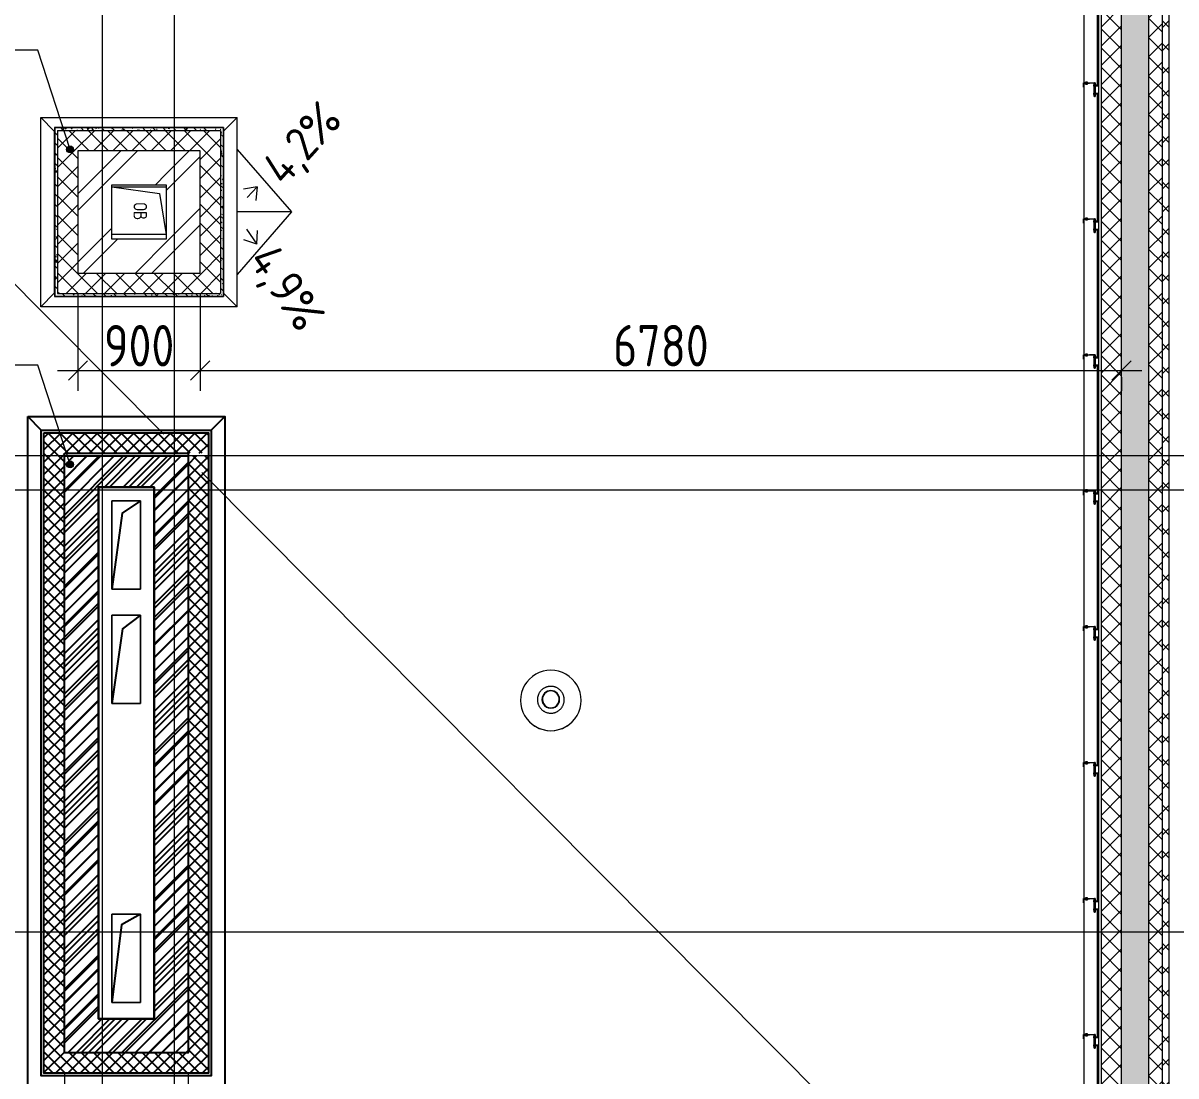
# Model space of a CAD drawing. Header units: millimetres. Extents: x -68946 to 690821, y -552984 to 293768.
# Drawn here: x 168333 to 176817, y -512516 to -504771 of the extents above; entities that cross this region are included whole.
import ezdxf

# ---------------------------------------------------------------- set-up
doc = ezdxf.new("R2010")
doc.units = ezdxf.units.MM
doc.linetypes.add('ADSK_Линия сетки', pattern=[2500, 2000, -250, 0, -250])
doc.layers.get('Defpoints').update_dxf_attribs({"color": 250})
for name, color, linetype, lineweight in [('0) блоки', 250, 'Continuous', 25), ('Аннотация', 250, 'Continuous', 20), ('Крыша', 7, 'Continuous', 5), ('Обобщенные модели', 250, 'Continuous', 9), ('Оборудование', 7, 'Continuous', 9), ('Ограждение', 7, 'Continuous', 5), ('Окна', 7, 'Continuous', 5), ('Оси', 250, 'Continuous', 9), ('Перекрытие', 7, 'Continuous', 9), ('Размеры', 7, 'Continuous', 9), ('Стены внутренние', 7, 'Continuous', 9), ('Стены наружные', 7, 'Continuous', 9), ('Стены отделка', 7, 'Continuous', 13), ('Стены перегородки', 7, 'Continuous', 13), ('Стены штриховка', 250, 'Continuous', 9), ('Узлы', 250, 'Continuous', 18)]:
    doc.layers.add(name, color=color, linetype=linetype, lineweight=lineweight)
doc.styles.add('GOST Common_2', font='', dxfattribs={"width": 0.8, "height": 350})
doc.styles.add('ISOCPEUR', font='isocpeur.ttf', dxfattribs={"width": 0.8, "height": 100})
doc.styles.add('ISOCPEUR_1', font='isocpeur.ttf', dxfattribs={"width": 0.9, "height": 250})
doc.styles.add('А3', font='ГОСТ тип А.ttf')
doc.styles.get('GOST Common_2').set_extended_font_data('GOST Common')
doc.dimstyles.new('ADSK_Основной_2_мм_1', dxfattribs={"dimscale": 304.8, "dimtxt": 201.142999, "dimasz": 0.463911, "dimexe": 0.492126, "dimexo": 0.492126, "dimgap": 0.098425, "dimtad": 1, "dimdec": 0, "dimdsep": 46, "dimtxsty": 'GOST Common_2', "dimblk1": 'OBLIQUE', "dimblk2": 'OBLIQUE', "dimsah": 1, "dimcen": 0.09, "dimdle": 0.492126, "dimazin": 0, "dimtfac": 1, "dimtdec": 4, "dimtix": 1, "dimtmove": 0, "dimatfit": 3, "dimfxl": 1, "dimtvp": 1, "dimtolj": 1, "dimtzin": 0, "dimlwd": 9, "dimlwe": 9, "dimarcsym": 2})
pattern_1 = [(45, (23667.23, -543980.64), (-70.71068, 70.71068), []), (135, (23667.23, -543980.64), (-70.71068, -70.71068), [])]
pattern_2 = [(45, (23667.23, -543980.64), (-251.4472, 251.4472), []), (45, (23667.23, -543599.64), (-251.4472, 251.4472), [])]
pattern_3 = [(135, (23667.23, -543980.64), (-75.43415, -75.43415), [106.68, -17.78, 3.556, -17.78]), (135, (23667.23, -543905.25), (-75.43415, -75.43415), []), (50, (23667.23, -543980.64), (127.529216, -11.15758), [13.335, -146.685]), (355, (23667.23, -543980.64), (-24.66966, 133.74002), [10.668, -117.348]), (100.451, (23677.86, -543981.57), (102.85973, 122.58178), [11.333, -124.663]), (46.184, (23667.23, -543945.08), (189.75516, -29.43036), [20.002, -220.027]), (96.636, (23683.04, -543947.53), (166.1822, 173.1996), [17, -186.995]), (351.184, (23667.23, -543945.08), (166.18393, 173.19757), [16.002, -176.022]), (21, (23685.01, -543953.97), (106.130265, -71.58603), [13.335, -146.685]), (326, (23685.01, -543953.97), (43.26188, 128.93175), [10.668, -117.348]), (71.451, (23693.85, -543959.94), (149.39198, 57.34505), [11.333, -124.663]), (37.5, (23667.23, -543980.64), (2.162228, 59.188357), [3.353, -112.573, 3.353, -115.773, -117.793]), (37.5, (23667.23, -543980.64), (2.162228, 59.188357), [-235.052, 3.353, -114.44]), (7.5, (23667.23, -543980.64), (46.773857, 70.126152), [3.353, -64.567, 3.353, -109.906, -44.894]), (7.5, (23667.23, -543980.64), (46.773857, 70.126152), [-181.178, 3.353, -41.542]), (327.5, (23627.58, -543980.64), (94.913671, -4.010093), [3.353, -41.097, 3.353, -135.331, -184.023]), (327.5, (23627.58, -543980.64), (94.913671, -4.010093), [-183.134, 3.353, -180.67]), (317.5, (23609.8, -543980.64), (103.69057, 17.79882), [3.353, -54.432, 3.353, -88.748, -130.683]), (317.5, (23609.8, -543980.64), (103.69057, 17.79882), [-149.885, 3.353, -127.33])]

# ---------------------------------------------------------------- blocks, each defined once
blk = doc.blocks.new('Ограждение - Н_800-V10-АР3_Кладочный план кровли _17_930 С2-3')
at = {"layer": 'Ограждение'}
for p, q in [((-2, 85), (-5, 85)), ((-2, 85), (-5, 85)), ((-5, 75), (-5, 85)), ((-5, 85), (-5, 75)), ((-5, 75), (-5, 85)), ((-5, 85), (-5, 75)), ((0, 100), (-2, 100)), ((-2, 100), (-2, 2)), ((0, 0), (0, 100)), ((-78, 32), (-80, 32)), ((-80, 32), (-80, 2)), ((-80, 2), (-35, 2)), ((-80, 2), (-80, 0)), ((-78, 4), (-78, 32)), ((-35, 4), (-78, 4)), ((-64.5, 9), (-57.5, 9)), ((-64.5, 9), (-64.5, 4)), ((-57.5, 9), (-50.5, 9)), ((-57.5, 9), (-57.5, 4)), ((-50.5, 9), (-50.5, 4)), ((-35, 2), (-35, 4)), ((-2, 2), (-35, 2)), ((-5, 75), (-2, 75)), ((-5, 75), (-2, 75)), ((-2, 24), (-5, 24)), ((-2, 24), (-5, 24)), ((-5, 14), (-5, 24)), ((-5, 24), (-5, 14)), ((-5, 14), (-5, 24)), ((-5, 24), (-5, 14)), ((-5, 14), (-2, 14)), ((-5, 14), (-2, 14)), ((15, 83), (0, 83)), ((0, 77), (15, 77)), ((15, 22), (0, 22)), ((0, 16), (15, 16)), ((15, 83), (5, 83)), ((5, 77), (15, 77)), ((15, 22), (5, 22)), ((5, 16), (15, 16)), ((15, 82.6), (15, 83)), ((15, 83), (15, 77)), ((15, 82.6), (15, 83)), ((15, 83), (15, 82.6)), ((15, 77), (15, 77.4)), ((15, 77), (15, 77.4)), ((15, 77.4), (15, 77)), ((15, 21.6), (15, 22)), ((15, 22), (15, 16)), ((15, 21.6), (15, 22)), ((15, 22), (15, 21.6)), ((15, 16), (15, 16.4)), ((15, 16), (15, 16.4)), ((15, 16.4), (15, 16)), ((-80, 0), (0, 0)), ((-64.5, 0), (-64.5, -5)), ((-57.5, -5), (-64.5, -5)), ((-57.5, 0), (-57.5, -5)), ((-50.5, -5), (-57.5, -5)), ((-50.5, 0), (-50.5, -5))]:
    blk.add_line(p, q, dxfattribs=at)
blk = doc.blocks.new('Ограждение - Ограждение-36047490-АР3_Кладочный план кровли _17_930 С2-3')
at = {"extrusion": (0, 0, -1), "zscale": -1, "rotation": 180}
for p in [(-152550, 38769.9), (-152550, 37769.9), (-152550, 36769.9), (-152550, 35769.9), (-152550, 34769.9), (-152550, 33769.9), (-152550, 32769.9), (-152550, 31769.9)]:
    blk.add_blockref('Ограждение - Н_800-V10-АР3_Кладочный план кровли _17_930 С2-3', p, dxfattribs=at)
blk = doc.blocks.new('TN_Удлинитель для кровельного ограждения - Удлинитель для кровельного ограждения ТехноНИКОЛЬ 200 мм-V15-АР3_Кладочный план кровли _17_930 С2-3')
at = {"layer": 'Ограждение'}
for p, q in [((152555, 769.9), (152550, 769.9)), ((152555, 768.6), (152555, 769.9)), ((152555, 769.9), (152555, 759.9)), ((152555, 759.9), (152555, 753.5)), ((152555, 748.5), (152555, 692.5)), ((152580, 745.4), (152555, 745.4)), ((152555, 694.4), (152580, 694.4)), ((152555, 687.5), (152555, 679.9)), ((152555, 679.9), (152555, 669.9)), ((152550, 669.9), (152555, 669.9)), ((152555, 669.9), (152555, 671.3))]:
    blk.add_line(p, q, dxfattribs=at)
blk = doc.blocks.new('TN_Аэратор кровельный ТехноНИКОЛЬ - Аэратор кровельный ТехноНИКОЛЬ 160х460мм-V47-АР3_Кладочный план кровли _17_930 С2-3')
at = {"layer": 'Оборудование'}
for p, q in [((144808, 2190.1), (144808, 2190)), ((144965.5, 2197.9), (144965.5, 2197.7)), ((145095.5, 2197.7), (145095.5, 2197.9)), ((145253, 2190), (145253, 2190.1))]:
    blk.add_line(p, q, dxfattribs=at)
at = {"layer": 'Оборудование', "flags": 128}
for points in [[(145129.2, 2195.1), (145129.1, 2199.1), (145128.9, 2203), (145128.5, 2206.9), (145128, 2210.8), (145127.3, 2214.7), (145126.4, 2218.6), (145125.4, 2222.4), (145124.2, 2226.2), (145122.9, 2229.9), (145121.4, 2233.6), (145119.8, 2237.2), (145118.1, 2240.7), (145116.2, 2244.2), (145114.1, 2247.5), (145112, 2250.8), (145109.7, 2254.1), (145107.3, 2257.2), (145104.7, 2260.2), (145102.1, 2263.1), (145099.3, 2265.9), (145096.4, 2268.6), (145093.4, 2271.2), (145090.3, 2273.6), (145087.1, 2276), (145083.8, 2278.2), (145080.5, 2280.2), (145077, 2282.2), (145073.5, 2284), (145069.9, 2285.6), (145066.3, 2287.1), (145062.6, 2288.5), (145058.8, 2289.7), (145055, 2290.7), (145051.2, 2291.6), (145047.3, 2292.4), (145043.4, 2293), (145039.5, 2293.4), (145035.5, 2293.7), (145031.6, 2293.8), (145027.6, 2293.8), (145023.7, 2293.6), (145019.7, 2293.2), (145015.8, 2292.7), (145011.9, 2292.1), (145008.1, 2291.2), (145004.2, 2290.3), (145000.5, 2289.1), (144996.7, 2287.9), (144993, 2286.4), (144989.4, 2284.9), (144985.9, 2283.2), (144982.4, 2281.3), (144979, 2279.3), (144975.6, 2277.2), (144972.4, 2274.9), (144969.3, 2272.5), (144966.2, 2270), (144963.3, 2267.4), (144960.4, 2264.6), (144957.7, 2261.8), (144955.1, 2258.8), (144952.6, 2255.8), (144950.2, 2252.6), (144948, 2249.3), (144945.9, 2246), (144943.9, 2242.6), (144942.1, 2239.1), (144940.4, 2235.5), (144938.9, 2231.9), (144937.5, 2228.2), (144936.2, 2224.4), (144935.1, 2220.6), (144934.2, 2216.8), (144933.4, 2212.9), (144932.8, 2209), (144932.3, 2205.1), (144932, 2201.2), (144931.8, 2197.2), (144931.8, 2195.1)], [(144931.8, 2195.1), (144931.9, 2191.2), (144932.1, 2187.2), (144932.5, 2183.3), (144933, 2179.4), (144933.8, 2175.5), (144934.6, 2171.6), (144935.6, 2167.8), (144936.8, 2164.1), (144938.1, 2160.3), (144939.6, 2156.7), (144941.2, 2153.1), (144942.9, 2149.5), (144944.8, 2146.1), (144946.9, 2142.7), (144949, 2139.4), (144951.3, 2136.2), (144953.7, 2133), (144956.3, 2130), (144958.9, 2127.1), (144961.7, 2124.3), (144964.6, 2121.6), (144967.6, 2119), (144970.7, 2116.6), (144973.9, 2114.3), (144977.2, 2112.1), (144980.5, 2110), (144984, 2108.1), (144987.5, 2106.3), (144991.1, 2104.6), (144994.7, 2103.1), (144998.4, 2101.8), (145002.2, 2100.5), (145006, 2099.5), (145009.8, 2098.6), (145013.7, 2097.8), (145017.6, 2097.2), (145021.6, 2096.8), (145025.5, 2096.5), (145029.4, 2096.4), (145033.4, 2096.4), (145037.3, 2096.6), (145041.3, 2097), (145045.2, 2097.5), (145049.1, 2098.2), (145052.9, 2099), (145056.8, 2100), (145060.5, 2101.1), (145064.3, 2102.4), (145068, 2103.8), (145071.6, 2105.4), (145075.1, 2107.1), (145078.6, 2108.9), (145082, 2110.9), (145085.4, 2113), (145088.6, 2115.3), (145091.7, 2117.7), (145094.8, 2120.2), (145097.7, 2122.8), (145100.6, 2125.6), (145103.3, 2128.4), (145105.9, 2131.4), (145108.4, 2134.5), (145110.8, 2137.6), (145113, 2140.9), (145115.1, 2144.2), (145117.1, 2147.7), (145118.9, 2151.1), (145120.6, 2154.7), (145122.1, 2158.4), (145123.5, 2162), (145124.8, 2165.8), (145125.9, 2169.6), (145126.8, 2173.4), (145127.6, 2177.3), (145128.2, 2181.2), (145128.7, 2185.1), (145129, 2189), (145129.2, 2193), (145129.2, 2195.1)]]:
    blk.add_lwpolyline(points, dxfattribs=at)
at = {"layer": 'Оборудование'}
for centre, major_axis, start_param, end_param in [((145030.5, 2190.1), (222.5, 0), 0, 3.141593), ((145030.5, 2197.9), (-65, 0), 3.141593, 6.283185), ((145030.5, 2197.9), (-62, 0), 3.141593, 6.283185), ((145030.5, 2197.7), (62, 0), 0.448799, 2.692794), ((145030.5, 2190.1), (-222.5, 0), 0, 3.141593), ((145030.5, 2197.9), (-65, 0), 0, 3.141593), ((145030.5, 2197.9), (-62, 0), 0, 3.141593), ((145030.5, 2197.7), (65, 0), 3.534292, 5.890486), ((145030.5, 2190), (222.5, 0), 3.814791, 5.609987)]:
    blk.add_ellipse(centre, major_axis=major_axis, ratio=0.999853, start_param=start_param, end_param=end_param, dxfattribs=at)
blk = doc.blocks.new('_Wn_-As_OpeningMEP_floor__Rectangular - _Wn_-As_OpeningMEP_floor__Rectangular-38585477-АР3_Кладочный план кровли _17_930 С2-3')
at = {"layer": 'Узлы', "lineweight": 5}
for p, q in [((-175, -150), (-125, 200)), ((-125, 200), (175, 250))]:
    blk.add_line(p, q, dxfattribs=at)
blk = doc.blocks.new('Ограждение - Ограждение-40084032-АР3_Кладочный план кровли _17_930 С2-3')
at = {"layer": 'Ограждение'}
for p, q in [((144795.7, 37123), (144795.7, 38515)), ((144895.7, 38415), (144795.7, 38515)), ((144795.7, 38515), (146242, 38515)), ((146142, 38415), (146242, 38515)), ((146242, 37123), (146242, 38515)), ((144895.7, 38415), (144895.7, 37223)), ((144898, 38415), (144895.7, 38415)), ((144895.7, 37223), (144795.7, 37123)), ((144895.7, 37223), (144898, 37223)), ((146242, 37123), (146142, 37223)), ((146242, 37123), (144795.7, 37123))]:
    blk.add_line(p, q, dxfattribs=at)
blk = doc.blocks.new('_Oblique')
at = {"color": 0, "linetype": 'ByBlock', "lineweight": -2}
blk.add_line((-0.5, -0.5), (0.5, 0.5), dxfattribs=at)
blk = doc.blocks.new('*D6331')
at = {"layer": 'Defpoints', "color": 0, "lineweight": 30, "transparency": 16777216}
for p in [(166878.4, -506610.6), (168419.2, -506610.6), (168319.2, -507935.7)]:
    blk.add_point(p, dxfattribs=at)
at = {"layer": 'Размеры', "color": 0, "lineweight": 9, "transparency": 16777216}
for p, q in [((166878.4, -508085.7), (166878.4, -506460.6)), ((168269.2, -506610.6), (166728.4, -506610.6)), ((168169.2, -507935.7), (166728.4, -507935.7))]:
    blk.add_line(p, q, dxfattribs=at)
at = {"layer": 'Размеры', "color": 0, "lineweight": 9, "transparency": 16777216, "xscale": 141.4, "yscale": 141.4, "zscale": 141.4}
for p, rotation in [((166878.4, -506610.6), 90), ((166878.4, -507935.7), 270)]:
    blk.add_blockref('_Oblique', p, dxfattribs=dict(at, rotation=rotation))
at = {"layer": 'Размеры', "color": 0, "transparency": 16777216, "insert": (166696, -507273.2), "char_height": 304.8, "width": 580.928, "attachment_point": 5, "rotation": 90, "style": 'А3'}
blk.add_mtext('\\A1;1325', dxfattribs=at)
blk = doc.blocks.new('*D6332')
at = {"layer": 'Defpoints', "color": 0, "lineweight": 30, "transparency": 16777216}
for p in [(166878.4, -505710.6), (168419.2, -505710.6), (168419.2, -506610.6)]:
    blk.add_point(p, dxfattribs=at)
at = {"layer": 'Размеры', "color": 0, "lineweight": 9, "transparency": 16777216}
for p, q in [((166878.4, -506760.6), (166878.4, -505560.6)), ((168269.2, -505710.6), (166728.4, -505710.6)), ((168269.2, -506610.6), (166728.4, -506610.6))]:
    blk.add_line(p, q, dxfattribs=at)
at = {"layer": 'Размеры', "color": 0, "lineweight": 9, "transparency": 16777216, "xscale": 141.4, "yscale": 141.4, "zscale": 141.4}
for p, rotation in [((166878.4, -505710.6), 90), ((166878.4, -506610.6), 270)]:
    blk.add_blockref('_Oblique', p, dxfattribs=dict(at, rotation=rotation))
at = {"layer": 'Размеры', "color": 0, "transparency": 16777216, "insert": (166696, -506160.6), "char_height": 304.8, "width": 454.106, "attachment_point": 5, "rotation": 90, "style": 'А3'}
blk.add_mtext('\\A1;900', dxfattribs=at)
blk = doc.blocks.new('*D6333')
at = {"layer": 'Defpoints', "color": 0, "lineweight": 30, "transparency": 16777216}
for p in [(166878.4, -503075.5), (168319.2, -503075.5), (168419.2, -505710.6)]:
    blk.add_point(p, dxfattribs=at)
at = {"layer": 'Размеры', "color": 0, "lineweight": 9, "transparency": 16777216}
for p, q in [((166878.4, -505860.6), (166878.4, -502925.5)), ((168169.2, -503075.5), (166728.4, -503075.5)), ((168269.2, -505710.6), (166728.4, -505710.6))]:
    blk.add_line(p, q, dxfattribs=at)
at = {"layer": 'Размеры', "color": 0, "lineweight": 9, "transparency": 16777216, "xscale": 141.4, "yscale": 141.4, "zscale": 141.4}
for p, rotation in [((166878.4, -503075.5), 90), ((166878.4, -505710.6), 270)]:
    blk.add_blockref('_Oblique', p, dxfattribs=dict(at, rotation=rotation))
at = {"layer": 'Размеры', "color": 0, "transparency": 16777216, "insert": (166696, -504393.1), "char_height": 304.8, "width": 605.475, "attachment_point": 5, "rotation": 90, "style": 'А3'}
blk.add_mtext('\\A1;2635', dxfattribs=at)
blk = doc.blocks.new('*D6175')
at = {"layer": 'Defpoints', "color": 0, "lineweight": 30, "transparency": 16777216}
for p in [(168637.2, -512345.5), (169547, -512345.5), (169547, -513659.6)]:
    blk.add_point(p, dxfattribs=at)
at = {"layer": 'Размеры', "color": 0, "lineweight": 9, "transparency": 16777216}
for p, q in [((168637.2, -512495.5), (168637.2, -513809.6)), ((169547, -512495.5), (169547, -513809.6)), ((168487.2, -513659.6), (169697, -513659.6))]:
    blk.add_line(p, q, dxfattribs=at)
at = {"layer": 'Размеры', "color": 0, "lineweight": 9, "transparency": 16777216, "xscale": 141.4, "yscale": 141.4, "zscale": 141.4, "rotation": 180}
blk.add_blockref('_Oblique', (168637.2, -513659.6), dxfattribs=at)
at = {"layer": 'Размеры', "color": 0, "lineweight": 9, "transparency": 16777216, "xscale": 141.4, "yscale": 141.4, "zscale": 141.4}
blk.add_blockref('_Oblique', (169547, -513659.6), dxfattribs=at)
at = {"layer": 'Размеры', "color": 0, "transparency": 16777216, "insert": (169092.1, -513477.2), "char_height": 304.8, "width": 474.561, "attachment_point": 5, "style": 'А3'}
blk.add_mtext('\\A1;910', dxfattribs=at)
blk = doc.blocks.new('*D6176')
at = {"layer": 'Defpoints', "color": 0, "lineweight": 30, "transparency": 16777216}
for p in [(169547, -512345.5), (176417.2, -513168.7), (176417.2, -513659.6)]:
    blk.add_point(p, dxfattribs=at)
at = {"layer": 'Размеры', "color": 0, "lineweight": 9, "transparency": 16777216}
for p, q in [((169547, -512495.5), (169547, -513809.6)), ((176417.2, -513318.7), (176417.2, -513809.6)), ((169397, -513659.6), (176567.2, -513659.6))]:
    blk.add_line(p, q, dxfattribs=at)
at = {"layer": 'Размеры', "color": 0, "lineweight": 9, "transparency": 16777216, "xscale": 141.4, "yscale": 141.4, "zscale": 141.4, "rotation": 180}
blk.add_blockref('_Oblique', (169547, -513659.6), dxfattribs=at)
at = {"layer": 'Размеры', "color": 0, "lineweight": 9, "transparency": 16777216, "xscale": 141.4, "yscale": 141.4, "zscale": 141.4}
blk.add_blockref('_Oblique', (176417.2, -513659.6), dxfattribs=at)
at = {"layer": 'Размеры', "color": 0, "transparency": 16777216, "insert": (172982.1, -513477.2), "char_height": 304.8, "width": 625.93, "attachment_point": 5, "style": 'А3'}
blk.add_mtext('\\A1;6870', dxfattribs=at)
blk = doc.blocks.new('*D6179')
at = {"layer": 'Defpoints', "color": 0, "lineweight": 30, "transparency": 16777216}
for p in [(168737.2, -506610.6), (169637.2, -506610.6), (169637.2, -507326.9)]:
    blk.add_point(p, dxfattribs=at)
at = {"layer": 'Размеры', "color": 0, "lineweight": 9, "transparency": 16777216}
for p, q in [((168737.2, -506760.6), (168737.2, -507476.9)), ((169637.2, -506760.6), (169637.2, -507476.9)), ((168587.2, -507326.9), (169787.2, -507326.9))]:
    blk.add_line(p, q, dxfattribs=at)
at = {"layer": 'Размеры', "color": 0, "lineweight": 9, "transparency": 16777216, "xscale": 141.4, "yscale": 141.4, "zscale": 141.4, "rotation": 180}
blk.add_blockref('_Oblique', (168737.2, -507326.9), dxfattribs=at)
at = {"layer": 'Размеры', "color": 0, "lineweight": 9, "transparency": 16777216, "xscale": 141.4, "yscale": 141.4, "zscale": 141.4}
blk.add_blockref('_Oblique', (169637.2, -507326.9), dxfattribs=at)
at = {"layer": 'Размеры', "color": 0, "transparency": 16777216, "insert": (169187.2, -507144.5), "char_height": 304.8, "width": 454.106, "attachment_point": 5, "style": 'А3'}
blk.add_mtext('\\A1;900', dxfattribs=at)
blk = doc.blocks.new('*D6180')
at = {"layer": 'Defpoints', "color": 0, "lineweight": 30, "transparency": 16777216}
for p in [(169637.2, -506610.6), (176417.2, -507226.9), (176417.2, -507326.9)]:
    blk.add_point(p, dxfattribs=at)
at = {"layer": 'Размеры', "color": 0, "lineweight": 9, "transparency": 16777216}
for p, q in [((169637.2, -506760.6), (169637.2, -507476.9)), ((169487.2, -507326.9), (176567.2, -507326.9)), ((176417.2, -507376.9), (176417.2, -507476.9))]:
    blk.add_line(p, q, dxfattribs=at)
at = {"layer": 'Размеры', "color": 0, "lineweight": 9, "transparency": 16777216, "xscale": 141.4, "yscale": 141.4, "zscale": 141.4, "rotation": 180}
blk.add_blockref('_Oblique', (169637.2, -507326.9), dxfattribs=at)
at = {"layer": 'Размеры', "color": 0, "lineweight": 9, "transparency": 16777216, "xscale": 141.4, "yscale": 141.4, "zscale": 141.4}
blk.add_blockref('_Oblique', (176417.2, -507326.9), dxfattribs=at)
at = {"layer": 'Размеры', "color": 0, "transparency": 16777216, "insert": (173027.2, -507144.5), "char_height": 304.8, "width": 605.475, "attachment_point": 5, "style": 'А3'}
blk.add_mtext('\\A1;6780', dxfattribs=at)
blk = doc.blocks.new('*D6408')
at = {"layer": 'Defpoints', "color": 0, "lineweight": 30, "transparency": 16777216}
for p in [(169446.6, -530854.5), (170057.2, -530854.5), (170057.2, -530994.5)]:
    blk.add_point(p, dxfattribs=at)
at = {"layer": 'Размеры', "color": 0, "lineweight": 9, "transparency": 16777216}
for p, q in [((169446.6, -530854.5), (169446.6, -475201.3)), ((169907.2, -530854.5), (169296.6, -530854.5)), ((169446.6, -531144.5), (169446.6, -530854.5)), ((169907.2, -530994.5), (169296.6, -530994.5))]:
    blk.add_line(p, q, dxfattribs=at)
at = {"layer": 'Размеры', "color": 0, "lineweight": 9, "transparency": 16777216, "xscale": 141.4, "yscale": 141.4, "zscale": 141.4}
for p, rotation in [((169446.6, -530854.5), 90), ((169446.6, -530994.5), 270)]:
    blk.add_blockref('_Oblique', p, dxfattribs=dict(at, rotation=rotation))
at = {"layer": 'Размеры', "color": 0, "transparency": 16777216, "insert": (169264.2, -475505.6), "char_height": 304.8, "attachment_point": 5, "rotation": 90, "style": 'А3'}
blk.add_mtext('\\A1;140', dxfattribs=at)
blk = doc.blocks.new('йуф')
at = {"color": 7}
for points in [[(11886.1, 36314.9), (13336, 36314.9), (13336, 31365.1), (11886.1, 31365.1)], [(11986.1, 36214.9), (13236, 36214.9), (13236, 31465.1), (11986.1, 31465.1)], [(12006.1, 36194.9), (13216, 36194.9), (13216, 31485.1), (12006.1, 31485.1)], [(12156.1, 36044.9), (13066, 36044.9), (13066, 31635.1), (12156.1, 31635.1)], [(12406.1, 35794.9), (12816, 35794.9), (12816, 31885.1), (12406.1, 31885.1)]]:
    blk.add_lwpolyline(points, close=True, dxfattribs=at)
for points in [[(12716.1, 35694.9), (12580.5, 35605.3), (12506.1, 35044.9)], [(12716.1, 34854.9), (12584.1, 34752.5), (12506.1, 34204.9)], [(12716, 32655.1), (12577.4, 32576.5), (12506, 32005.1)]]:
    blk.add_lwpolyline(points, dxfattribs=at)

msp = doc.modelspace()

# ---------------------------------------------------------------- hatches: boundary and pattern name
at = {"true_color": 0x000000}
h = msp.add_hatch(dxfattribs=at)
h.set_pattern_fill('ANSI37', color=18, scale=20)
h.set_pattern_definition([(45, (23667.23, -543980.64), (-44.90128, 44.90128), []), (135, (23667.23, -543980.64), (-44.90128, -44.90128), [])])
h.paths.add_polyline_path([(169547.0427, -507935.7326), (169697.0427, -507936.0247), (169697.0427, -507785.7326), (168917.2308, -507785.7326), (168917.2308, -507935.7326)])
h.paths.add_polyline_path([(168917.2308, -507935.7326), (168917.2308, -507785.7326), (168603.5526, -507785.7326), (168652.3183, -507935.7326)])
h.paths.add_polyline_path([(168637.2298, -507955.4895), (168637.2298, -507935.7326), (168652.3183, -507935.7326), (168603.5526, -507785.7326), (168487.2298, -507785.7326), (168487.2298, -507955.4895)])
h.paths.add_polyline_path([(168487.2298, -511455.64), (168637.2298, -511455.64), (168637.2298, -507955.4895), (168487.2298, -507955.4895)])
h.paths.add_polyline_path([(169697.0427, -507955.4895), (169547.0427, -507955.4895), (169547.0427, -511455.64), (169697.0427, -511455.64)])
h.paths.add_polyline_path([(169697.0427, -511455.64), (169547.0427, -511455.64), (169547.0427, -512345.5211), (168917.2308, -512345.5211), (168917.2308, -512495.5211), (169697.0427, -512495.5211)])
h.paths.add_polyline_path([(168487.2298, -512495.5211), (168917.2308, -512495.5211), (168917.2308, -512345.5211), (168637.2298, -512345.5211), (168637.2298, -511455.64), (168487.2298, -511455.64)])
h = msp.add_hatch(dxfattribs=at)
h.set_pattern_fill('ANSI32', color=18, scale=20)
h.set_pattern_definition([(45, (23667.23, -543980.64), (-134.70384, 134.70384), []), (45, (23757.03, -543980.64), (-134.70384, 134.70384), [])])
h.paths.add_polyline_path([(169547.0427, -507955.4895), (168917.2308, -507955.4895), (168917.2308, -508185.7326), (169297.0427, -508185.7326), (169297.0427, -511455.64), (169547.0427, -511455.64)])
h.paths.add_polyline_path([(168887.2298, -508185.7326), (168917.2308, -508185.7326), (168917.2308, -507955.4895), (168658.7414, -507955.4895), (168671.1792, -507993.7474, -0.509578174), (168703.9086, -508017.5225, -1), (168653.9086, -508017.5225, -0.324873422), (168671.1792, -507993.7474), (168658.7414, -507955.4895), (168637.2298, -507955.4895), (168637.2298, -511455.64), (168887.2298, -511455.64)])
h.paths.add_polyline_path([(168887.2298, -511455.64), (168637.2298, -511455.64), (168637.2298, -512345.5211), (168917.2308, -512345.5211), (168917.2308, -512095.5211), (168887.2298, -512095.5211)])
h.paths.add_polyline_path([(169547.0427, -511455.64), (169297.0427, -511455.64), (169297.0427, -512095.5211), (168917.2308, -512095.5211), (168917.2308, -512345.5211), (169547.0427, -512345.5211)])
at = {"layer": '0) блоки'}
h = msp.add_hatch(dxfattribs=at)
h.set_pattern_fill('ANSI31', color=256, scale=22)
h.paths.add_polyline_path([(168887.2288, -512095.5211), (169297.0417, -512095.5211), (169297.0417, -508185.7326), (168887.2288, -508185.7326)], flags=16)
h.paths.add_polyline_path([(168637.2288, -507955.4895), (169547.0417, -507955.4895), (169547.0417, -512345.5211), (168637.2288, -512345.5211)])
at = {"layer": 'Аннотация'}
h = msp.add_hatch(color=256, dxfattribs=at)
edge = h.paths.add_edge_path()
edge.add_arc((168678.9086, -505700.8817), 25, 0, 360)
h = msp.add_hatch(color=256, dxfattribs=at)
edge = h.paths.add_edge_path()
edge.add_arc((168678.9086, -508017.5225), 25, 0, 360)
at = {"layer": 'Стены внутренние', "lineweight": 5}
h = msp.add_hatch(dxfattribs=at)
h.set_pattern_fill('FP_13', color=256, style=0, pattern_type=2)
h.set_pattern_definition([(135, (23667.23, -543980.64), (-142.5612, -142.5612), []), (135, (23809.8, -543980.64), (-142.5612, -142.5612), [252.016, -50.403, 3.353, -47.05])])
h.paths.add_polyline_path([(176617.2298, -543955.6404), (176617.2298, -485205.6404), (176417.2298, -485205.6404), (176417.2298, -543955.6404)])
h = msp.add_hatch(dxfattribs=at)
h.set_pattern_fill('FP_44', color=256, style=0, pattern_type=2)
h.set_pattern_definition(pattern_2)
h.paths.add_polyline_path([(169298.4415, -505960.6398), (169387.2079, -505960.6398), (169387.2079, -505710.6398), (168987.2079, -505710.6398), (168987.2079, -505960.6398)])
at = {"layer": 'Стены наружные', "lineweight": 5}
h = msp.add_hatch(dxfattribs=at)
h.set_pattern_fill('FP_34', color=256, style=0, pattern_type=2)
h.set_pattern_definition([(135, (23667.23, -543980.64), (-84.85281, -84.85281), []), (225, (23667.23, -543980.64), (84.85281, -84.85281), [])])
h.paths.add_polyline_path([(176767.2298, -544255.6404), (176767.2298, -484905.6404), (176717.2298, -484905.6404), (176717.2298, -544255.6404), (176741.5895, -544255.6404)])
h = msp.add_hatch(dxfattribs=at)
h.set_pattern_fill('FP_33', color=256, style=0, pattern_type=2)
h.set_pattern_definition(pattern_1)
h.paths.add_polyline_path([(176717.2298, -544155.6404), (176717.2298, -485005.6404), (176617.2298, -485005.6404), (176617.2298, -544155.6404)])
h = msp.add_hatch(dxfattribs=at)
h.set_pattern_fill('FP_33', color=256, style=0, pattern_type=2)
h.set_pattern_definition(pattern_1)
h.paths.add_polyline_path([(176267.2298, -543805.6404), (176417.2298, -543805.6404), (176417.2298, -485205.6404), (176267.2298, -485205.6404), (176267.2298, -543785.6404)])
h = msp.add_hatch(dxfattribs=at)
h.set_pattern_fill('FP_45', color=256, style=0, pattern_type=2)
h.set_pattern_definition(pattern_3)
h.paths.add_polyline_path([(168567.2079, -506780.6398), (168587.2079, -506780.6398), (168587.2079, -505560.6398), (168565.2079, -505560.6398), (168565.2079, -505710.6398), (168567.2079, -505710.6398), (168567.2079, -506576.2917)])
h = msp.add_hatch(dxfattribs=at)
h.set_pattern_fill('FP_45', color=256, style=0, pattern_type=2)
h.set_pattern_definition(pattern_3)
h.paths.add_polyline_path([(169298.4415, -505560.6398), (169787.2079, -505560.6398), (169787.2079, -505538.6398), (169637.2079, -505538.6398), (169637.2079, -505540.6398), (168567.2079, -505540.6398), (168567.2079, -505560.6398), (168589.5702, -505560.6398)])
h = msp.add_hatch(dxfattribs=at)
h.set_pattern_fill('FP_33', color=256, style=0, pattern_type=2)
h.set_pattern_definition(pattern_1)
h.paths.add_polyline_path([(169298.4415, -505710.6398), (169637.2079, -505710.6398), (169637.2079, -505560.6398), (168587.2079, -505560.6398), (168587.2079, -505710.6398), (168737.2079, -505710.6398)])
h = msp.add_hatch(dxfattribs=at)
h.set_pattern_fill('FP_33', color=256, style=0, pattern_type=2)
h.set_pattern_definition(pattern_1)
h.paths.add_polyline_path([(169787.2079, -506610.6398), (169787.2079, -505560.6398), (169637.2079, -505560.6398), (169637.2079, -506610.6398)])
h = msp.add_hatch(dxfattribs=at)
h.set_pattern_fill('FP_45', color=256, style=0, pattern_type=2)
h.set_pattern_definition(pattern_3)
h.paths.add_polyline_path([(169807.2079, -506760.6398), (169809.2079, -506760.6398), (169809.2079, -506610.6398), (169807.2079, -506610.6398), (169807.2079, -505540.6398), (169787.2079, -505540.6398), (169787.2079, -506760.6398)])
h = msp.add_hatch(dxfattribs=at)
h.set_pattern_fill('FP_33', color=256, style=0, pattern_type=2)
h.set_pattern_definition(pattern_1)
h.paths.add_polyline_path([(168737.2079, -506760.6398), (168737.2079, -505710.6398), (168587.2079, -505710.6398), (168587.2079, -506760.6398), (168589.5702, -506760.6398)])
h = msp.add_hatch(dxfattribs=at)
h.set_pattern_fill('FP_44', color=256, style=0, pattern_type=2)
h.set_pattern_definition(pattern_2)
h.paths.add_polyline_path([(168987.2079, -506360.6398), (168987.2079, -505710.6398), (168737.2079, -505710.6398), (168737.2079, -506360.6398)])
h = msp.add_hatch(dxfattribs=at)
h.set_pattern_fill('FP_44', color=256, style=0, pattern_type=2)
h.set_pattern_definition(pattern_2)
h.paths.add_polyline_path([(169387.2079, -506360.6398), (169637.2079, -506360.6398), (169637.2079, -505710.6398), (169387.2079, -505710.6398), (169387.2079, -506023.856)])
h = msp.add_hatch(dxfattribs=at)
h.set_pattern_fill('FP_44', color=256, style=0, pattern_type=2)
h.set_pattern_definition(pattern_2)
h.paths.add_polyline_path([(168737.2079, -506610.6398), (169637.2079, -506610.6398), (169637.2079, -506360.6398), (168737.2079, -506360.6398), (168737.2079, -506576.2917)])
h = msp.add_hatch(dxfattribs=at)
h.set_pattern_fill('FP_33', color=256, style=0, pattern_type=2)
h.set_pattern_definition(pattern_1)
h.paths.add_polyline_path([(169787.2079, -506760.6398), (169787.2079, -506610.6398), (168737.2079, -506610.6398), (168737.2079, -506760.6398), (169298.4415, -506760.6398)])
h = msp.add_hatch(dxfattribs=at)
h.set_pattern_fill('FP_45', color=256, style=0, pattern_type=2)
h.set_pattern_definition(pattern_3)
h.paths.add_polyline_path([(168589.5702, -506782.6398), (168737.2079, -506782.6398), (168737.2079, -506780.6398), (169807.2079, -506780.6398), (169807.2079, -506760.6398), (168587.2079, -506760.6398), (168587.2079, -506782.6398)])

# ---------------------------------------------------------------- linework, layer by layer
at = {"color": 7}
for p, q in [((168467.2298, -507765.7326), (168367.2298, -507665.7326)), ((169717.0427, -507765.7326), (169817.0427, -507665.7326))]:
    msp.add_line(p, q, dxfattribs=at)
at = {"layer": '0) блоки'}
for points in [[(168637.2288, -507955.4895), (169547.0417, -507955.4895), (169547.0417, -512345.5211), (168637.2288, -512345.5211)], [(168887.2288, -512095.5211), (169297.0417, -512095.5211), (169297.0417, -508185.7326), (168887.2288, -508185.7326)]]:
    msp.add_lwpolyline(points, close=True, dxfattribs=at)
at = {"layer": 'Аннотация'}
for p, q in [((168441.4421, -504970.4511), (168196.7241, -504970.4511)), ((168678.9086, -505700.8817), (168441.4421, -504970.4511)), ((168441.4421, -507287.0918), (168220.5366, -507287.0918)), ((168678.9086, -508017.5225), (168441.4421, -507287.0918))]:
    msp.add_line(p, q, dxfattribs=at)
for centre in [(168678.9086, -505700.8817), (168678.9086, -508017.5225)]:
    msp.add_circle(centre, 25, dxfattribs=at)
at = {"layer": 'Крыша'}
for p, q in [((169369.9639, -507796.1404), (164428.9786, -502828.4812)), ((169909.2079, -505701.3207), (170309.2079, -506160.6398)), ((170309.2079, -506160.6398), (169909.2079, -506619.9589)), ((170309.2079, -506160.6398), (169909.2079, -506160.6398)), ((176139.2298, -514601.95), (169649.0427, -508076.7257))]:
    msp.add_line(p, q, dxfattribs=at)
at = {"layer": 'Обобщенные модели', "color": 7}
for p, q in [((168987.2298, -508935.7326), (168987.2298, -508285.7326)), ((168987.2298, -508285.7326), (169197.2298, -508285.7326)), ((169197.2298, -508285.7326), (168987.2298, -508285.7326)), ((168987.2298, -508285.7326), (168987.2298, -508935.7326)), ((169197.2298, -508285.7326), (169197.2298, -508935.7326)), ((169197.2298, -508935.7326), (169197.2298, -508285.7326)), ((169197.2298, -508935.7326), (168987.2298, -508935.7326)), ((168987.2298, -508935.7326), (169197.2298, -508935.7326)), ((168987.2298, -509775.7326), (168987.2298, -509125.7326)), ((168987.2298, -509125.7326), (169197.2298, -509125.7326)), ((169197.2298, -509125.7326), (168987.2298, -509125.7326)), ((168987.2298, -509125.7326), (168987.2298, -509775.7326)), ((169197.2298, -509125.7326), (169197.2298, -509775.7326)), ((169197.2298, -509775.7326), (169197.2298, -509125.7326)), ((169197.2298, -509775.7326), (168987.2298, -509775.7326)), ((168987.2298, -509775.7326), (169197.2298, -509775.7326)), ((168987.0427, -511325.5211), (169197.0427, -511325.5211)), ((168987.0427, -511975.5211), (168987.0427, -511325.5211)), ((168987.0427, -511325.5211), (168987.0427, -511975.5211)), ((169197.0427, -511325.5211), (168987.0427, -511325.5211)), ((169197.0427, -511325.5211), (169197.0427, -511975.5211)), ((169197.0427, -511975.5211), (169197.0427, -511325.5211)), ((169197.0427, -511975.5211), (168987.0427, -511975.5211)), ((168987.0427, -511975.5211), (169197.0427, -511975.5211))]:
    msp.add_line(p, q, dxfattribs=at)
at = {"layer": 'Ограждение'}
for p, q in [((176139.2298, -504242.7084), (176139.2298, -505210.7597)), ((176239.2298, -505235.2862), (176239.2298, -504286.2084)), ((176139.2298, -505242.7084), (176139.2298, -506210.7597)), ((176239.2298, -506235.2862), (176239.2298, -505286.2084)), ((176139.2298, -506242.7084), (176139.2298, -507210.7597)), ((176239.2298, -507235.2862), (176239.2298, -506286.2084)), ((176139.2298, -507242.7084), (176139.2298, -508210.7597)), ((176239.2298, -508235.2862), (176239.2298, -507286.2084)), ((176139.2298, -508242.7084), (176139.2298, -509210.7597)), ((176239.2298, -509235.2862), (176239.2298, -508286.2084)), ((176139.2298, -509242.7084), (176139.2298, -510210.7597)), ((176239.2298, -510235.2862), (176239.2298, -509286.2084)), ((176139.2298, -510242.7084), (176139.2298, -511210.7597)), ((176239.2298, -511235.2862), (176239.2298, -510286.2084)), ((176139.2298, -511242.7084), (176139.2298, -512210.7597)), ((176239.2298, -512235.2862), (176239.2298, -511286.2084)), ((176139.2298, -512242.7084), (176139.2298, -513210.7597)), ((176239.2298, -513235.2862), (176239.2298, -512286.2084))]:
    msp.add_line(p, q, dxfattribs=at)
at = {"layer": 'Оси', "linetype": 'ADSK_Линия сетки', "ltscale": 100}
for p, q in [((168917.2308, -547719.4803), (168917.2308, -482778.6358)), ((176417.2308, -547719.4803), (176417.2308, -482778.6358)), ((179694.6279, -507955.4895), (122987.2298, -507955.4895)), ((88763.207, -508205.64), (180488.1093, -508205.64)), ((88763.207, -511455.64), (180488.1093, -511455.64))]:
    msp.add_line(p, q, dxfattribs=at)
at = {"layer": 'Перекрытие'}
for p, q in [((168987.2298, -505975.6404), (169387.2079, -505975.6404)), ((169387.2079, -506325.6404), (168987.2298, -506325.6404))]:
    msp.add_line(p, q, dxfattribs=at)
at = {"layer": 'Размеры'}
for p, q in [((170054.787, -505974.7286), (169955.5977, -505992.8872)), ((169982.7329, -506054.4005), (170054.787, -505974.7286)), ((170054.787, -505974.7286), (170046.6548, -506075.2379)), ((169977.7123, -506287.8568), (170053.0421, -506396.5743)), ((170053.0421, -506396.5743), (170057.9366, -506295.8553)), ((170053.0421, -506396.5743), (169957.0219, -506365.7786))]:
    msp.add_line(p, q, dxfattribs=at)
at = {"layer": 'Стены отделка', "lineweight": 5}
for p, q in [((169807.2079, -505538.6398), (168565.2079, -505538.6398)), ((168565.2079, -505540.6398), (168565.2079, -506780.6398)), ((169809.2079, -506780.6398), (169809.2079, -505540.6398)), ((168567.2079, -506782.6398), (169807.2079, -506782.6398))]:
    msp.add_line(p, q, dxfattribs=at)
at = {"layer": 'Стены перегородки'}
for p, q in [((176767.2298, -544305.6404), (176767.2298, -484855.6404)), ((176717.2298, -544255.6404), (176717.2298, -484905.6404)), ((176617.2298, -544155.6404), (176617.2298, -485005.6404)), ((176417.2298, -543955.6404), (176417.2298, -485205.6404)), ((176247.2298, -485375.6404), (176247.2298, -543785.6404)), ((169637.2079, -505710.6398), (168737.2079, -505710.6398)), ((168737.2079, -505710.6398), (168737.2079, -506610.6398)), ((169637.2079, -506610.6398), (169637.2079, -505710.6398)), ((168987.2079, -505960.6398), (169387.2079, -505960.6398)), ((168987.2079, -506360.6398), (168987.2079, -505960.6398)), ((169387.2079, -505960.6398), (169387.2079, -506360.6398)), ((169387.2079, -506360.6398), (168987.2079, -506360.6398)), ((168737.2079, -506610.6398), (169637.2079, -506610.6398))]:
    msp.add_line(p, q, dxfattribs=at)
at = {"layer": 'Стены штриховка'}
for p, q in [((176267.2298, -485355.6404), (176267.2298, -543805.6404)), ((168565.2079, -505538.6398), (168565.2079, -505540.6398)), ((168565.2079, -505540.6398), (169809.2079, -505540.6398)), ((168565.2079, -505560.6398), (168567.2079, -505560.6398)), ((168567.2079, -505538.6398), (168567.2079, -506782.6398)), ((168587.2079, -505560.6398), (168587.2079, -506760.6398)), ((168587.2079, -505560.6398), (169787.2079, -505560.6398)), ((169787.2079, -505538.6398), (169787.2079, -505540.6398)), ((169787.2079, -505560.6398), (169787.2079, -506760.6398)), ((169807.2079, -505538.6398), (169807.2079, -506782.6398)), ((169809.2079, -505538.6398), (169807.2079, -505538.6398)), ((169809.2079, -505540.6398), (169809.2079, -505538.6398)), ((168565.2079, -506780.6398), (168565.2079, -506782.6398)), ((168565.2079, -506780.6398), (169809.2079, -506780.6398)), ((168565.2079, -506782.6398), (168567.2079, -506782.6398)), ((168587.2079, -506760.6398), (169787.2079, -506760.6398)), ((168587.2079, -506782.6398), (168587.2079, -506780.6398)), ((169809.2079, -506760.6398), (169807.2079, -506760.6398)), ((169807.2079, -506782.6398), (169809.2079, -506782.6398)), ((169809.2079, -506782.6398), (169809.2079, -506780.6398))]:
    msp.add_line(p, q, dxfattribs=at)

# ---------------------------------------------------------------- block references
at = {"color": 7}
msp.add_blockref('йуф', (156481.0838, -543980.641), dxfattribs=at)
at = {"layer": 'Оборудование'}
msp.add_blockref('TN_Аэратор кровельный ТехноНИКОЛЬ - Аэратор кровельный ТехноНИКОЛЬ 160х460мм-V47-АР3_Кладочный план кровли _17_930 С2-3', (27186.4977, -511943.6932), dxfattribs=at)
at = {"layer": 'Ограждение'}
for name, p in [('Ограждение - Ограждение-36047490-АР3_Кладочный план кровли _17_930 С2-3', (23667.2298, -543980.641)), ('TN_Удлинитель для кровельного ограждения - Удлинитель для кровельного ограждения ТехноНИКОЛЬ 200 мм-V15-АР3_Кладочный план кровли _17_930 С2-3', (23667.2298, -505980.641)), ('Ограждение - Ограждение-40084032-АР3_Кладочный план кровли _17_930 С2-3', (23667.2298, -543980.641)), ('TN_Удлинитель для кровельного ограждения - Удлинитель для кровельного ограждения ТехноНИКОЛЬ 200 мм-V15-АР3_Кладочный план кровли _17_930 С2-3', (23667.2298, -506980.641)), ('TN_Удлинитель для кровельного ограждения - Удлинитель для кровельного ограждения ТехноНИКОЛЬ 200 мм-V15-АР3_Кладочный план кровли _17_930 С2-3', (23667.2298, -507980.641)), ('TN_Удлинитель для кровельного ограждения - Удлинитель для кровельного ограждения ТехноНИКОЛЬ 200 мм-V15-АР3_Кладочный план кровли _17_930 С2-3', (23667.2298, -508980.641)), ('TN_Удлинитель для кровельного ограждения - Удлинитель для кровельного ограждения ТехноНИКОЛЬ 200 мм-V15-АР3_Кладочный план кровли _17_930 С2-3', (23667.2298, -509980.641)), ('TN_Удлинитель для кровельного ограждения - Удлинитель для кровельного ограждения ТехноНИКОЛЬ 200 мм-V15-АР3_Кладочный план кровли _17_930 С2-3', (23667.2298, -510980.641)), ('TN_Удлинитель для кровельного ограждения - Удлинитель для кровельного ограждения ТехноНИКОЛЬ 200 мм-V15-АР3_Кладочный план кровли _17_930 С2-3', (23667.2298, -511980.641)), ('TN_Удлинитель для кровельного ограждения - Удлинитель для кровельного ограждения ТехноНИКОЛЬ 200 мм-V15-АР3_Кладочный план кровли _17_930 С2-3', (23667.2298, -512980.641))]:
    msp.add_blockref(name, p, dxfattribs=at)
at = {"layer": 'Окна', "rotation": 269.9999999999983}
msp.add_blockref('_Wn_-As_OpeningMEP_floor__Rectangular - _Wn_-As_OpeningMEP_floor__Rectangular-38585477-АР3_Кладочный план кровли _17_930 С2-3', (169137.2189, -506150.6404), dxfattribs=at)

# ---------------------------------------------------------------- texts
at = {"layer": 'Аннотация', "insert": (169246.1743, -506090.6614), "char_height": 100, "width": 160.3375, "attachment_point": 1, "rotation": 270, "style": 'ISOCPEUR'}
msp.add_mtext('ОВ', dxfattribs=at)
at = {"layer": 'Размеры', "char_height": 250, "width": 884.373142, "attachment_point": 1, "line_spacing_factor": 1.149209, "style": 'ISOCPEUR_1'}
for s, insert, rotation in [('4,2%', (170070.6892, -505812.4066), 47.87428622), ('4,9%', (170189.4375, -506371.2974), 304.71788516)]:
    msp.add_mtext(s, dxfattribs=dict(at, insert=insert, rotation=rotation))

# ---------------------------------------------------------------- dimensions: what is measured, and where the dimension line sits
at = {"layer": 'Размеры'}
dim = msp.add_linear_dim(base=(169446.6109, -530854.5211), p1=(170057.2079, -530994.5211), p2=(170057.2079, -530854.5211), angle=90, dimstyle='ADSK_Основной_2_мм_1', override={"dimtxt": 1, "dimlfac": 1, "dimpost": '<>', "dimtxsty": 'А3', "dimfxl": 2070}, dxfattribs=at)
dim.commit()
dim.dimension.update_dxf_attribs({"geometry": '*D6408', "text_midpoint": (169446.6109, -475505.5735), "dimtype": 160})
for base, p1, p2, override, picture, middle in [((166878.4161, -503075.5205), (168419.2079, -505710.6398), (168319.2298, -503075.5205), {"dimtxt": 1, "dimlfac": 1, "dimpost": '<>', "dimtxsty": 'А3', "dimfxl": 2857.10903}, '*D6333', (166696.0161, -504393.0801)), ((166878.4161, -505710.6398), (168419.2079, -506610.6398), (168419.2079, -505710.6398), {"dimtxt": 1, "dimlfac": 1, "dimpost": '<>', "dimtxsty": 'А3', "dimfxl": 900}, '*D6332', (166696.0161, -506160.6398)), ((166878.4161, -506610.6398), (168319.2298, -507935.7326), (168419.2079, -506610.6398), {"dimtxt": 1, "dimlfac": 1, "dimpost": '<>', "dimtxsty": 'А3', "dimfxl": 1426.029473}, '*D6331', (166696.0161, -507273.1862))]:
    dim = msp.add_linear_dim(base=base, p1=p1, p2=p2, angle=90, dimstyle='ADSK_Основной_2_мм_1', override=override, dxfattribs=at)
    dim.commit()
    dim.dimension.update_dxf_attribs({"geometry": picture, "text_midpoint": middle})
for base, p1, p2, override, picture, middle in [((169637.2079, -507326.9146), (168737.2079, -506610.6398), (169637.2079, -506610.6398), {"dimtxt": 1, "dimlfac": 1, "dimpost": '<>', "dimtxsty": 'А3', "dimfxl": 900}, '*D6179', (169187.2079, -507144.5146)), ((176417.2298, -507326.9146), (169637.2079, -506610.6398), (176417.2298, -507226.9297), {"dimtxt": 1, "dimlfac": 1, "dimpost": '<>', "dimtxsty": 'А3', "dimfxl": 6807.974034}, '*D6180', (173027.2189, -507144.5146)), ((169547.0427, -513659.641), (168637.2298, -512345.5211), (169547.0427, -512345.5211), {"dimtxt": 1, "dimlfac": 1, "dimpost": '<>', "dimtxsty": 'А3', "dimfxl": 640}, '*D6175', (169092.1362, -513477.241)), ((176417.2298, -513659.641), (169547.0427, -512345.5211), (176417.2298, -513168.6737), {"dimtxt": 1, "dimlfac": 1, "dimpost": '<>', "dimtxsty": 'А3', "dimfxl": 7108.348952}, '*D6176', (172982.1362, -513477.241))]:
    dim = msp.add_linear_dim(base=base, p1=p1, p2=p2, dimstyle='ADSK_Основной_2_мм_1', override=override, dxfattribs=at)
    dim.commit()
    dim.dimension.update_dxf_attribs({"geometry": picture, "text_midpoint": middle})

doc.saveas('drawing.dxf')
